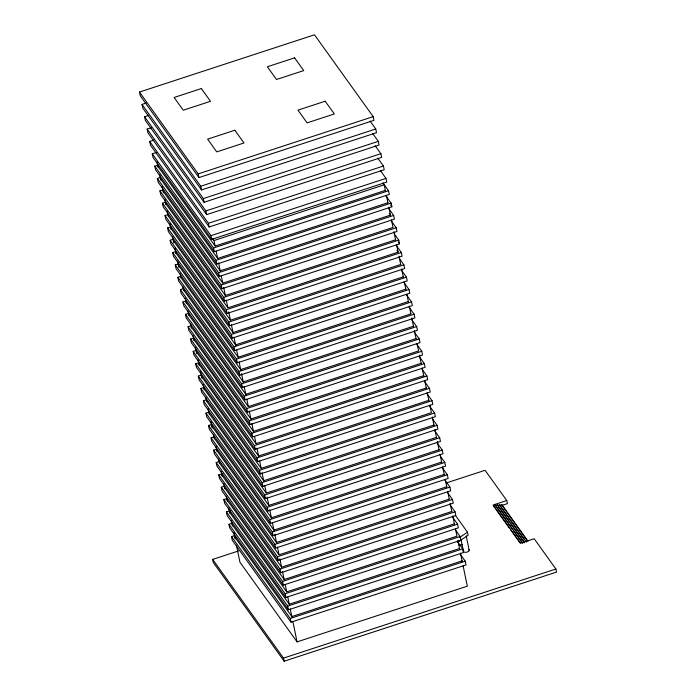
<?xml version="1.0" encoding="UTF-8"?>
<svg xmlns="http://www.w3.org/2000/svg" width="696" height="696" viewBox="0 0 696 696"><rect width="100%" height="100%" fill="white"/><g stroke="black" fill="none" stroke-linecap="round" stroke-linejoin="round"><path stroke-width="1.04" d="M459.665 537.373L467.495 532.231L455.706 515.797M457.698 542.167L468.13 535.311L467.495 532.231M139.47 92.055L314.479 34.8L373.195 116.641L373.961 120.338L198.952 177.593L140.235 95.761L139.47 92.055L198.186 173.896L198.952 177.593M370.072 121.069L375.753 128.986L376.519 132.692L201.509 189.947L142.793 108.106L142.028 104.4L146.143 103.052M372.63 133.415L378.311 141.34L379.076 145.038L204.067 202.292L145.351 120.46L144.585 116.754L148.7 115.406M375.188 145.769L380.869 153.685L381.634 157.392L206.625 214.646L147.909 132.805L147.143 129.099L151.258 127.751M377.745 158.114L383.426 166.031L384.192 169.737L209.183 226.992L150.466 145.151L149.701 141.453L153.816 140.105M380.303 170.459L385.984 178.385L386.75 182.091L211.741 239.346L153.024 157.505L152.259 153.799L156.374 152.45M382.861 182.813L388.542 190.73L389.308 194.436L214.298 251.691L155.582 169.85L154.816 166.144L157.905 165.135M386.045 196.037L391.1 203.084L391.865 206.782L216.856 264.036L158.14 182.204L157.374 178.498L160.463 177.489M198.186 173.896L373.195 116.641M388.603 208.391L393.658 215.429L394.423 219.136L219.414 276.39L160.698 194.549L159.932 190.843L163.012 189.834M142.028 104.4L200.744 186.241L375.753 128.986M391.796 221.615L396.215 227.775L396.981 231.481L221.972 288.736L163.256 206.903L162.481 203.197L165.57 202.188M144.585 116.754L203.302 198.586L378.311 141.34M394.354 233.969L398.773 240.129L399.539 243.835L224.53 301.09L165.813 219.249L165.039 215.542L168.127 214.533M147.143 129.099L205.859 210.94L380.869 153.685M396.276 245.436L401.331 252.474L402.097 256.18L227.087 313.435L168.371 231.594L167.597 227.896L170.685 226.879M149.701 141.453L208.417 223.285L383.426 166.031M399.469 258.668L403.889 264.828L404.654 268.534L229.645 325.78L170.92 243.948L170.155 240.242L173.243 239.233M152.259 153.799L210.975 235.64L385.984 178.385M401.392 270.135L406.438 277.173L407.212 280.88L232.203 338.134L173.478 256.293L172.712 252.587L175.801 251.578M212.706 238.789L213.968 240.538L384.209 184.84L385.532 191.226M385.358 190.399L215.116 246.088L157.992 166.483M154.816 166.144L213.533 247.985L388.542 190.73M403.95 282.48L408.996 289.527L409.77 293.225L234.761 350.48L176.036 268.647L175.27 264.941L178.359 263.932M387.916 202.745L217.674 258.442L160.55 178.829M157.374 178.498L216.091 260.339L391.1 203.084M406.507 294.834L411.553 301.873L412.328 305.579L237.31 362.834L178.594 280.993L177.828 277.286L180.916 276.277M159.932 190.843L218.648 272.684L393.658 215.429M409.065 307.18L414.111 314.218L414.886 317.924L239.868 375.179L181.151 293.347L180.386 289.64L183.474 288.631M162.481 203.197L221.206 285.029L396.215 227.775M411.623 319.534L416.669 326.572L417.435 330.278L242.425 387.533L183.709 305.692L182.944 301.986L186.032 300.976M395.589 239.789L225.347 295.487L168.223 215.882M165.039 215.542L223.764 297.383L398.773 240.129M414.181 331.879L419.227 338.917L419.993 342.623L244.983 399.878L186.267 318.037L185.501 314.34L188.59 313.322M167.597 227.896L226.313 309.729L401.331 252.474M416.739 344.233L421.785 351.271L422.55 354.977L247.541 412.223L188.825 330.391L188.059 326.685L191.148 325.676M400.705 264.489L230.454 320.186L173.339 240.572M170.155 240.242L228.871 322.083L403.889 264.828M419.296 356.578L424.342 363.616L425.108 367.323L250.099 424.577L191.383 342.736L190.617 339.03L193.706 338.021M403.262 276.843L233.012 332.531L175.897 252.926M172.712 252.587L231.429 334.428L406.438 277.173M421.854 368.923L426.9 375.97L427.666 379.668L252.657 436.923L193.94 355.09L193.175 351.384L196.263 350.375M405.82 289.188L235.57 344.885L178.454 265.272M175.27 264.941L233.986 346.773L408.996 289.527M424.403 381.277L429.458 388.316L430.224 392.022L255.215 449.277L196.498 367.436L195.733 363.73L198.821 362.72M408.378 301.542L238.128 357.231L181.012 277.626M177.828 277.286L236.544 359.127L411.553 301.873M426.961 393.623L432.016 400.661L432.781 404.367L257.772 461.622L199.056 379.781L198.29 376.084L201.379 375.074M410.927 313.887L240.685 369.585L183.57 289.971M180.386 289.64L239.102 371.473L414.111 314.218M429.519 405.977L434.574 413.015L435.339 416.721L260.33 473.976L201.614 392.135L200.848 388.429L203.937 387.42M413.485 326.233L243.243 381.93L186.128 302.325M182.944 301.986L241.66 383.827L416.669 326.572M432.712 419.201L437.131 425.36L437.897 429.067L262.888 486.321L204.172 404.48L203.406 400.774L206.494 399.765M416.043 338.587L245.801 394.275L188.686 314.67M185.501 314.34L244.218 396.172L419.227 338.917M434.635 430.667L439.689 437.714L440.455 441.412L265.446 498.667L206.729 416.834L205.964 413.128L209.052 412.119M191.243 327.016L248.359 406.629L418.6 350.932L417.052 343.459M188.059 326.685L246.775 408.526L421.785 351.271M437.192 443.021L442.247 450.06L443.013 453.766L268.004 511.021L209.287 429.18L208.522 425.474L211.61 424.464M421.158 363.286L250.917 418.975L193.801 339.37M190.617 339.03L249.333 420.871L424.342 363.616M440.385 456.245L444.805 462.414L445.57 466.111L270.561 523.366L211.845 441.534L211.071 437.827L214.159 436.818M423.716 375.631L253.475 431.329L196.359 351.715M193.175 351.384L251.891 433.216L426.9 375.97M442.308 467.721L447.363 474.759L448.128 478.465L273.119 535.72L214.403 453.879L213.629 450.173L216.717 449.164M426.274 387.976L256.032 443.674L198.917 364.069M195.733 363.73L254.449 445.57L429.458 388.316M444.866 480.066L449.921 487.104L450.686 490.81L275.677 548.065L216.961 466.224L216.186 462.527L219.275 461.509M428.832 400.33L258.59 456.028L201.475 376.414M198.29 376.084L257.007 457.916L432.016 400.661M448.059 493.299L452.478 499.458L453.244 503.165L278.235 560.419L219.51 478.578L218.744 474.872L222.868 473.524M204.032 388.768L261.148 468.373L431.389 412.676L429.841 405.202M200.848 388.429L259.565 470.27L434.574 413.015M449.981 504.765L455.036 511.804L455.802 515.51L280.793 572.764L222.067 490.924L221.302 487.217L224.39 486.208M433.947 425.03L263.706 480.718L206.581 401.113M203.406 400.774L262.122 482.615L437.131 425.36M452.539 517.111L457.585 524.158L458.36 527.855L283.35 585.11L224.625 503.278L223.86 499.571L226.948 498.562M436.505 437.375L266.264 493.072L209.139 413.459M205.964 413.128L264.68 494.969L439.689 437.714M455.723 530.343L460.143 536.503L460.917 540.209L285.899 597.464L227.183 515.623L226.417 511.917L230.533 510.568M439.063 449.729L268.821 505.418L211.697 425.813M208.522 425.474L267.238 507.314L442.247 450.06M457.655 541.81L462.701 548.848L463.475 552.554L288.457 609.809L229.741 527.977L228.975 524.271L232.064 523.262M441.621 462.074L271.379 517.772L214.255 438.158M211.071 437.827L269.796 519.66L444.805 462.414M460.213 554.164L465.259 561.202L466.024 564.908L291.015 622.163L232.299 540.322L231.533 536.616L234.622 535.607M444.178 474.42L273.937 530.117L216.813 450.512M213.629 450.173L272.353 532.014L447.363 474.759M501.572 505.531L507.41 503.626L506.766 500.537L493.151 504.992L520.565 543.202L534.189 538.747L555.895 568.997L556.53 572.086L284.142 661.2L213.315 562.481L212.671 559.401L238.467 550.962M446.893 482.772L485.068 470.287L506.766 500.537M446.736 486.774L276.495 542.471L219.37 462.857M216.186 462.527L274.911 544.359L449.921 487.104M449.294 499.119L279.044 554.816L221.928 475.211M218.744 474.872L277.46 556.713L452.478 499.458M451.852 511.473L281.602 567.162L224.486 487.557M221.302 487.217L280.018 569.058L455.036 511.804M522.74 543.158L495.317 504.939L493.281 505.609L509.481 528.194M495.317 504.939L495.448 505.557L497.492 504.896L524.288 542.236M526.454 542.184L499.667 504.844L497.623 505.513L497.492 504.896M499.667 504.844L499.789 505.461L501.833 504.791L528.003 541.262M454.41 523.818L284.159 579.516L227.044 499.902M223.86 499.571L282.576 581.412L457.585 524.158M226.417 511.917L285.134 593.758L460.143 536.503M459.517 548.518L289.275 604.215L232.16 524.601M228.975 524.271L287.692 606.103L462.701 548.848M462.074 560.863L291.833 616.56L234.717 536.955M231.533 536.616L290.249 618.457L465.259 561.202M236.431 545.238L239.963 562.264L297.079 641.877L467.32 586.18L463.136 565.952M212.671 559.401L283.498 658.112L555.895 568.997M390.604 205.024L391.865 206.782M389.221 213.341L390.473 215.099L220.232 270.788L163.108 191.183M398.277 242.069L399.539 243.835M396.885 250.395L398.147 252.143L227.905 307.832L170.781 228.227M526.889 540.148L501.833 504.791M499.789 505.461L524.088 539.33M498.24 506.375L509.463 522.009M510.707 523.749L524.41 542.854M495.448 505.557L512.273 529.012M513.518 530.743L522.244 542.906M510.725 529.926L520.069 542.958M165.665 203.528L222.79 283.142L393.031 227.444L391.483 219.971M229.602 512.256L286.717 591.861L456.967 536.172L455.419 528.699M466.19 535.842L469.165 550.249M461.091 539.992L463.432 551.31M386.41 195.489L387.95 202.936M388.838 207.199L390.604 215.716M393.91 231.681L395.667 240.198M396.555 244.453L398.095 251.909M398.982 256.163L400.739 264.68M401.627 268.943L403.384 277.46M404.272 281.715L406.029 290.232M406.916 294.486L408.456 301.942M409.344 306.197L410.884 313.652M411.762 317.907L413.528 326.424M414.407 330.687L416.173 339.204M419.479 355.169L421.245 363.686M422.124 367.949L423.89 376.466M424.769 380.721L426.317 388.177M427.196 392.431L428.962 400.948M432.268 416.913L434.034 425.43M434.913 429.693L436.679 438.21M437.34 441.403L439.098 449.921M439.985 454.175L441.751 462.692M442.63 466.946L444.396 475.464M445.275 479.727L446.815 487.174M447.702 491.437L449.242 498.884M450.121 503.147L451.887 511.664M452.774 515.919L454.532 524.436M457.837 540.409L459.604 548.918M460.482 553.181L462.248 561.698M213.968 240.538L215.064 245.853M216.169 251.178L217.709 258.634M218.596 262.888L220.354 271.405M221.241 275.668L222.781 283.115M223.66 287.378L225.426 295.896M226.313 300.15L227.853 307.606M228.732 311.86L230.498 320.377M231.376 324.632L233.143 333.149M234.021 337.412L235.787 345.929M236.675 350.184L238.215 357.64M239.093 361.894L240.86 370.411M241.521 373.604L243.287 382.121M244.165 386.384L245.932 394.893M246.81 399.156L248.359 406.603M249.238 410.866L251.004 419.384M251.882 423.638L253.649 432.155M254.527 436.418L256.076 443.865M256.954 448.128L258.721 456.646M259.599 460.9L261.139 468.356M262.027 472.61L263.784 481.127M264.671 485.382L266.211 492.838M267.099 497.092L268.856 505.609M269.743 509.872L271.501 518.389M272.388 522.644L274.146 531.161M274.807 534.354L276.573 542.871M277.46 547.126L279 554.582M279.879 558.836L281.645 567.353M282.524 571.616L284.29 580.133M285.169 584.388L286.717 591.844M287.822 597.168L289.362 604.615M290.241 608.878L292.007 617.395M292.885 621.65L297.079 641.877M200.744 186.241L201.509 189.947M203.302 198.586L204.067 202.292M205.859 210.94L206.625 214.646M208.417 223.285L209.183 226.992M210.975 235.64L211.741 239.346M213.533 247.985L214.298 251.691M216.091 260.339L216.856 264.036M218.648 272.684L219.414 276.39M221.206 285.029L221.972 288.736M223.764 297.383L224.53 301.09M226.313 309.729L227.087 313.435M228.871 322.083L229.645 325.78M231.429 334.428L232.203 338.134M233.986 346.773L234.761 350.48M236.544 359.127L237.31 362.834M239.102 371.473L239.868 375.179M241.66 383.827L242.425 387.533M244.218 396.172L244.983 399.878M246.775 408.526L247.541 412.223M249.333 420.871L250.099 424.577M251.891 433.216L252.657 436.923M254.449 445.57L255.215 449.277M257.007 457.916L257.772 461.622M259.565 470.27L260.33 473.976M262.122 482.615L262.888 486.321M264.68 494.969L265.446 498.667M267.238 507.314L268.004 511.021M269.796 519.66L270.561 523.366M272.353 532.014L273.119 535.72M274.911 544.359L275.677 548.065M277.46 556.713L278.235 560.419M280.018 569.058L280.793 572.764M282.576 581.412L283.35 585.11M285.134 593.758L285.899 597.464M287.692 606.103L288.457 609.809M290.249 618.457L291.015 622.163M283.498 658.112L284.142 661.2M157.07 161.994L158.166 167.31M159.715 174.766L160.811 180.09M162.133 186.476L163.456 192.862M164.778 199.247L165.883 204.572M167.205 210.958L168.31 216.282M169.85 223.738L170.955 229.054M172.495 236.51L173.817 242.895M174.922 248.22L176.027 253.544M177.567 260.991L178.889 267.386M180.212 273.772L181.099 278.026M182.857 286.543L183.744 290.806M185.284 298.253L186.389 303.578M187.929 311.034L188.816 315.288M190.573 323.805L191.461 328.06M193.001 335.515L194.106 340.84M195.428 347.226L196.751 353.611M198.073 359.997L199.178 365.322M200.5 371.707L201.823 378.093M203.145 384.488L204.241 389.803M205.79 397.259L206.669 401.514M208.217 408.97L209.313 414.294M210.862 421.741L212.184 428.136M213.507 434.522L214.385 438.776M215.925 446.232L217.03 451.556M218.579 459.003L219.458 463.266M221.224 471.775L222.102 476.038M223.642 483.494L224.747 488.81M226.287 496.265L227.392 501.59M228.714 507.976L229.819 513.3M231.359 520.747L232.464 526.072M233.786 532.457L235.109 538.843M462.631 544.455A2.914 1.47 -11.7 0 1 459.142 544.864M468.695 549.588A2.914 1.47 -11.7 0 1 466.477 552.241A2.914 1.47 -11.7 0 1 463.727 550.51M294.591 57.855L267.351 66.764L276.495 79.501L303.734 70.592L294.591 57.855M201.37 88.566L174.131 97.475L183.274 110.212L210.514 101.303L201.37 88.566M234.848 130.23L207.608 139.148L216.743 151.885L243.983 142.976L234.848 130.23M325.197 101.224L297.958 110.133L307.093 122.87L334.332 113.961L325.197 101.224"/></g></svg>
